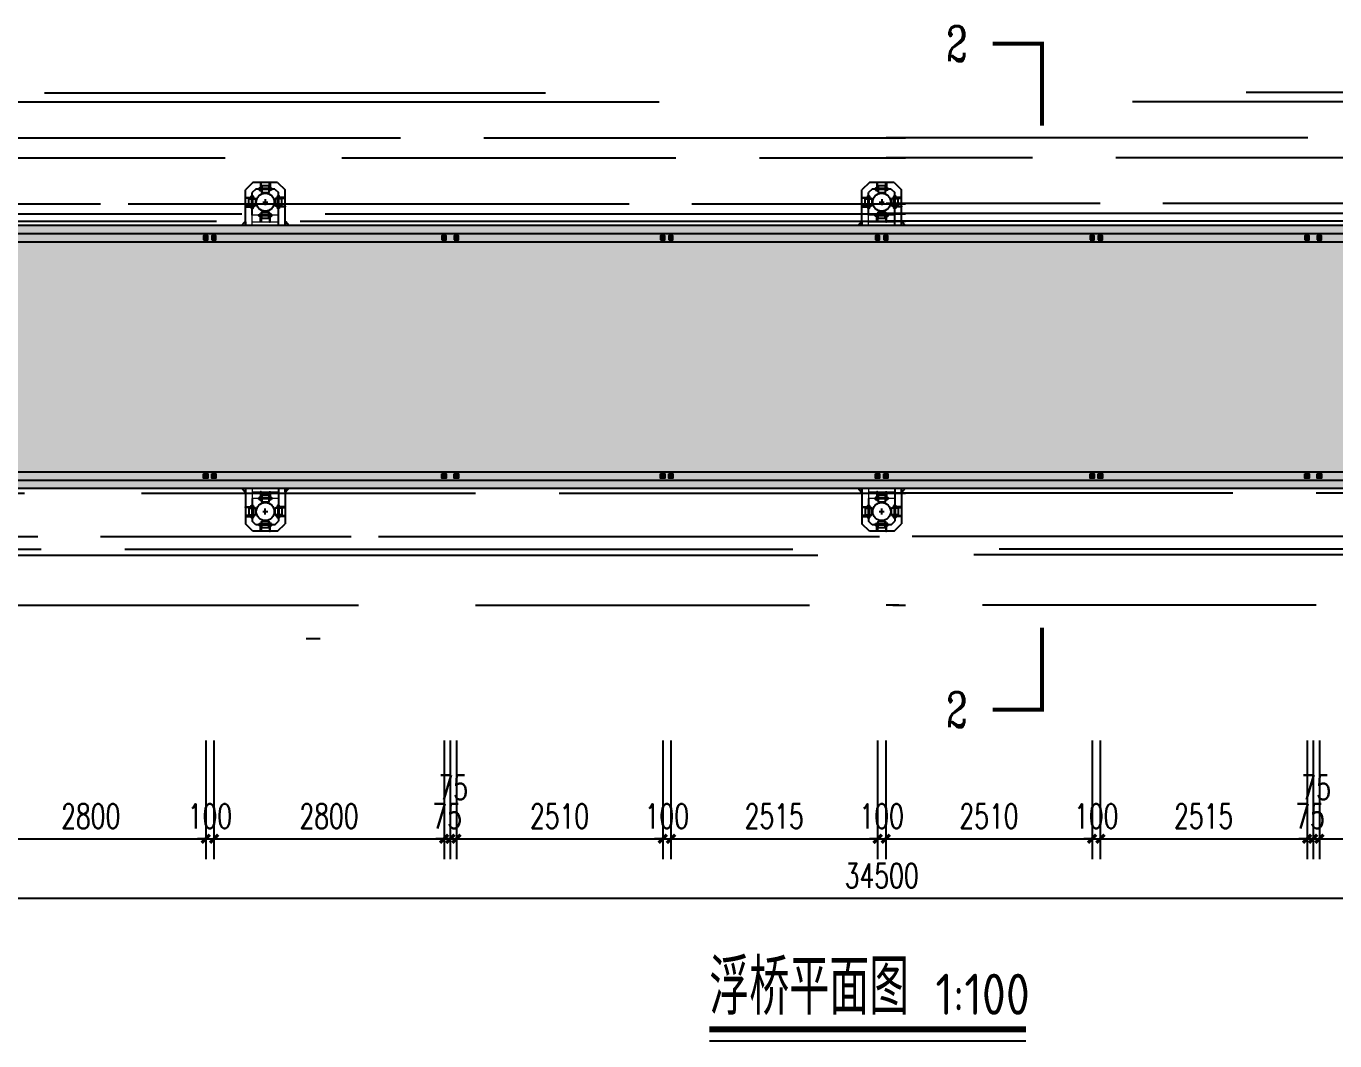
# Model space of a CAD drawing. Extents: x 396092 to 455492, y 17293 to 132793.
# Drawn here: x 412902 to 428825, y 70978 to 83331 of the extents above; entities that cross this region are included whole.
import ezdxf

# ---------------------------------------------------------------- set-up
doc = ezdxf.new("R2010")
doc.units = 0
doc.header["$LTSCALE"] = 1000
doc.header["$MEASUREMENT"] = 0
doc.linetypes.add('ACAD_ISO03W100', pattern=[30, 12, -18])
for name, color, linetype in [('DIM_SYMB', 3, 'Continuous'), ('DL', 8, 'Continuous'), ('P-SHRUB', 62, 'ZIGZAG'), ('PUB_DIM', 3, 'Continuous'), ('PUB_TEXT', 7, 'Continuous'), ('W-MOUNTING固定方式', 5, 'Continuous'), ('构筑', 34, 'Continuous')]:
    doc.layers.add(name, color=color, linetype=linetype)
doc.styles.add('_TCH_DIM_T3', font='SIMPLEX', dxfattribs={"width": 0.705882, "bigfont": 'GBCBIG'})
doc.styles.add('_TCH_LABEL', font='COMPLEX', dxfattribs={"bigfont": 'GBCBIG'})
doc.styles.get("Standard").update_dxf_attribs({"font": 'gbenor.shx', "bigfont": 'gbcbig.shx'})
doc.linetypes.add('ZIGZAG', pattern='A,0.00254,-5.08,[131,ltypeshp.shx,S=5.08,R=0,X=-5.08,Y=0],-10.16,[131,ltypeshp.shx,S=5.08,R=180,X=5.08,Y=0],-5.08', length=20.32254)
doc.dimstyles.new('_TCH_ARCH&&100', dxfattribs={"dimtxt": 297.5, "dimasz": 100, "dimexe": 250, "dimexo": 300, "dimgap": 126.25, "dimtad": 1, "dimdec": 0, "dimzin": 0, "dimdsep": 46, "dimtxsty": '_TCH_DIM_T3', "dimblk": 'ARCHTICK', "dimcen": 0.09, "dimclrt": 7, "dimazin": 2, "dimtfac": 1, "dimtdec": 0, "dimtix": 1, "dimtmove": 2, "dimatfit": 3, "dimfxl": 100, "dimtolj": 1, "dimtzin": 0, "dimarcsym": 0})
pattern_1 = [(0, (180318.4, -36901.4), (2235.2, 1016), [15240, -2032, 5080, -1016]), (0, (181669.7, -36393.4), (-1016, 1351.28), [3048, -335.28, 6096, -762]), (0, (180826.4, -36037.8), (5283.2, 680.72), [8128, -1422.4, 4064, -1016])]
pattern_2 = [(180, (666647.1, -36901.1), (-2235.2, 1016), [15240, -2032, 5080, -1016]), (180, (665295.8, -36393.1), (1016, 1351.28), [3048, -335.28, 6096, -762]), (180, (666139.1, -36037.5), (-5283.2, 680.72), [8128, -1422.4, 4064, -1016])]
pattern_3 = [(45, (8213.483, 1938.003), (-5.61266008, 5.61266008), [])]
pattern_4 = [(45, (8313.483, 1938.003), (-5.61266008, 5.61266008), [])]
pattern_5 = [(45, (11113.483, 1938.003), (-5.61266008, 5.61266008), [])]
pattern_6 = [(45, (11263.48, 1938.003), (-5.61266008, 5.61266008), [])]
pattern_7 = [(45, (13773.48, 1938.003), (-5.61266008, 5.61266008), [])]
pattern_8 = [(45, (13873.48, 1938.003), (-5.61266008, 5.61266008), [])]
pattern_9 = [(45, (16388.48, 1938.003), (-5.61266008, 5.61266008), [])]
pattern_10 = [(45, (16488.48, 1938.003), (-5.61266008, 5.61266008), [])]
pattern_11 = [(45, (18998.48, 1938.003), (-5.61266008, 5.61266008), [])]
pattern_12 = [(45, (19098.48, 1938.003), (-5.61266008, 5.61266008), [])]
pattern_13 = [(45, (21613.48, 1938.003), (-5.61266008, 5.61266008), [])]
pattern_14 = [(45, (21763.483, 1938.003), (-5.61266008, 5.61266008), [])]

# ---------------------------------------------------------------- blocks, each defined once
blk = doc.blocks.new('A$C1EDE4923')
for p, q in [((-232, 80), (-232, 160)), ((-148, 80), (-148, 160)), ((-257, 126), (-264, 126)), ((-264, 115), (-257, 115)), ((-253, 123), (-257, 120)), ((-253, 121), (-257, 118)), ((-128, 123), (-124, 120)), ((-128, 121), (-124, 118)), ((-124, 126), (-117, 126)), ((-117, 115), (-124, 115)), ((-115, 129), (-115, 111))]:
    blk.add_line(p, q)
at = {"color": 4}
for p, q in [((-266, 120), (-270, 120)), ((-269, 126), (-266, 126)), ((-266, 114), (-269, 114))]:
    blk.add_line(p, q, dxfattribs=at)
at = {"color": 1}
for p, q in [((-240, 127), (-250, 127)), ((-250, 113), (-240, 113)), ((-131, 127), (-141, 127)), ((-131, 113), (-141, 113))]:
    blk.add_line(p, q, dxfattribs=at)
at = {"color": 6, "linetype": 'ACAD_ISO03W100'}
for p, q in [((-131, 126), (-250, 126)), ((-131, 114), (-250, 114))]:
    blk.add_line(p, q, dxfattribs=at)
at = {"color": 2}
for p, q in [((-250, 120), (-240, 120)), ((-141, 120), (-131, 120))]:
    blk.add_line(p, q, dxfattribs=at)
for points in [[(-232, 160), (-148, 160), (-145, 157), (-145, 83), (-148, 80), (-232, 80), (-235, 83), (-235, 157)], [(-270, 125), (-268, 127), (-268, 113), (-270, 115)], [(-266, 129), (-266, 126), (-266, 115), (-266, 112)], [(-249, 142), (-240, 142), (-240, 40), (-249, 40)], [(-132, 142), (-141, 142), (-141, 40), (-132, 40)]]:
    blk.add_lwpolyline(points, close=True)
for points in [[(-268, 127), (-266, 127), (-266, 113), (-268, 113)], [(-253, 107), (-253, 135), (-250, 135), (-250, 107), (-253, 107), (-253, 108)], [(-128, 107), (-128, 135), (-131, 135), (-131, 107), (-128, 107), (-128, 108)]]:
    blk.add_lwpolyline(points)
for points in [[(-264, 132), (-257, 132), (-257, 131), (-253, 131), (-253, 110), (-257, 110), (-257, 131), (-257, 109), (-264, 109, -0.666667), (-264, 115, -0.363636), (-264, 126, -0.666667)], [(-117, 132), (-124, 132), (-124, 131), (-128, 131), (-128, 110), (-124, 110), (-124, 131), (-124, 109), (-117, 109, 0.666667), (-117, 115, 0.363636), (-117, 126, 0.666667)]]:
    blk.add_lwpolyline(points, format="xyb", close=True)
blk = doc.blocks.new('_ArchTick')
at = {"color": 0, "linetype": 'ByBlock', "const_width": 0.4}
blk.add_lwpolyline([(-0.5, -0.5), (0.5, 0.5)], dxfattribs=at)
blk = doc.blocks.new('*D158')
at = {"layer": 'Defpoints', "color": 0, "transparency": 16777216}
for p in [(406062, 74212), (440562, 74212), (440562, 72714)]:
    blk.add_point(p, dxfattribs=at)
at = {"layer": 'PUB_DIM', "color": 0, "lineweight": -2, "transparency": 16777216}
for p, q in [((406062, 73912), (406062, 72464)), ((440562, 73912), (440562, 72464)), ((406062, 72714), (440562, 72714))]:
    blk.add_line(p, q, dxfattribs=at)
at = {"layer": 'PUB_DIM', "color": 0, "lineweight": -2, "transparency": 16777216, "xscale": 100, "yscale": 100, "zscale": 100, "rotation": 180}
blk.add_blockref('_ArchTick', (406062, 72714), dxfattribs=at)
at = {"layer": 'PUB_DIM', "color": 0, "lineweight": -2, "transparency": 16777216, "xscale": 100, "yscale": 100, "zscale": 100}
blk.add_blockref('_ArchTick', (440562, 72714), dxfattribs=at)
at = {"layer": 'PUB_DIM', "color": 7, "transparency": 16777216, "insert": (423312, 72989), "char_height": 297.5, "attachment_point": 5, "style": '_TCH_DIM_T3'}
blk.add_mtext('\\A1;34500', dxfattribs=at)
blk = doc.blocks.new('*D167')
at = {"layer": 'Defpoints', "color": 0, "transparency": 16777216}
for p in [(412287, 74936), (415087, 74936), (415087, 73438)]:
    blk.add_point(p, dxfattribs=at)
at = {"layer": 'PUB_DIM', "color": 0, "lineweight": -2, "transparency": 16777216}
for p, q in [((412287, 74636), (412287, 73188)), ((415087, 74636), (415087, 73188)), ((412287, 73438), (415087, 73438))]:
    blk.add_line(p, q, dxfattribs=at)
at = {"layer": 'PUB_DIM', "color": 0, "lineweight": -2, "transparency": 16777216, "xscale": 100, "yscale": 100, "zscale": 100, "rotation": 180}
blk.add_blockref('_ArchTick', (412287, 73438), dxfattribs=at)
at = {"layer": 'PUB_DIM', "color": 0, "lineweight": -2, "transparency": 16777216, "xscale": 100, "yscale": 100, "zscale": 100}
blk.add_blockref('_ArchTick', (415087, 73438), dxfattribs=at)
at = {"layer": 'PUB_DIM', "color": 7, "transparency": 16777216, "insert": (413687, 73713), "char_height": 297.5, "attachment_point": 5, "style": '_TCH_DIM_T3'}
blk.add_mtext('\\A1;2800', dxfattribs=at)
blk = doc.blocks.new('*D168')
at = {"layer": 'Defpoints', "color": 0, "transparency": 16777216}
for p in [(415087, 74936), (415187, 74936), (415187, 73438)]:
    blk.add_point(p, dxfattribs=at)
at = {"layer": 'PUB_DIM', "color": 0, "lineweight": -2, "transparency": 16777216}
for p, q in [((415087, 74636), (415087, 73188)), ((415187, 74636), (415187, 73188)), ((415087, 73438), (414987, 73438)), ((415087, 73438), (415187, 73438)), ((415187, 73438), (415287, 73438))]:
    blk.add_line(p, q, dxfattribs=at)
at = {"layer": 'PUB_DIM', "color": 0, "lineweight": -2, "transparency": 16777216, "xscale": 100, "yscale": 100, "zscale": 100}
blk.add_blockref('_ArchTick', (415087, 73438), dxfattribs=at)
at = {"layer": 'PUB_DIM', "color": 0, "lineweight": -2, "transparency": 16777216, "xscale": 100, "yscale": 100, "zscale": 100, "rotation": 180}
blk.add_blockref('_ArchTick', (415187, 73438), dxfattribs=at)
at = {"layer": 'PUB_DIM', "color": 7, "transparency": 16777216, "insert": (415137, 73713), "char_height": 297.5, "attachment_point": 5, "style": '_TCH_DIM_T3'}
blk.add_mtext('\\A1;100', dxfattribs=at)
blk = doc.blocks.new('*D169')
at = {"layer": 'Defpoints', "color": 0, "transparency": 16777216}
for p in [(415187, 74936), (417987, 74936), (417987, 73438)]:
    blk.add_point(p, dxfattribs=at)
at = {"layer": 'PUB_DIM', "color": 0, "lineweight": -2, "transparency": 16777216}
for p, q in [((415187, 74636), (415187, 73188)), ((417987, 74636), (417987, 73188)), ((415187, 73438), (417987, 73438))]:
    blk.add_line(p, q, dxfattribs=at)
at = {"layer": 'PUB_DIM', "color": 0, "lineweight": -2, "transparency": 16777216, "xscale": 100, "yscale": 100, "zscale": 100, "rotation": 180}
blk.add_blockref('_ArchTick', (415187, 73438), dxfattribs=at)
at = {"layer": 'PUB_DIM', "color": 0, "lineweight": -2, "transparency": 16777216, "xscale": 100, "yscale": 100, "zscale": 100}
blk.add_blockref('_ArchTick', (417987, 73438), dxfattribs=at)
at = {"layer": 'PUB_DIM', "color": 7, "transparency": 16777216, "insert": (416587, 73713), "char_height": 297.5, "attachment_point": 5, "style": '_TCH_DIM_T3'}
blk.add_mtext('\\A1;2800', dxfattribs=at)
blk = doc.blocks.new('*D170')
at = {"layer": 'Defpoints', "color": 0, "transparency": 16777216}
for p in [(417987, 74936), (418062, 74936), (418062, 73438)]:
    blk.add_point(p, dxfattribs=at)
at = {"layer": 'PUB_DIM', "color": 0, "lineweight": -2, "transparency": 16777216}
for p, q in [((417987, 74636), (417987, 73188)), ((418062, 74636), (418062, 73188)), ((417987, 73438), (417887, 73438)), ((417987, 73438), (418062, 73438)), ((418062, 73438), (418162, 73438))]:
    blk.add_line(p, q, dxfattribs=at)
at = {"layer": 'PUB_DIM', "color": 0, "lineweight": -2, "transparency": 16777216, "xscale": 100, "yscale": 100, "zscale": 100}
blk.add_blockref('_ArchTick', (417987, 73438), dxfattribs=at)
at = {"layer": 'PUB_DIM', "color": 0, "lineweight": -2, "transparency": 16777216, "xscale": 100, "yscale": 100, "zscale": 100, "rotation": 180}
blk.add_blockref('_ArchTick', (418062, 73438), dxfattribs=at)
at = {"layer": 'PUB_DIM', "color": 7, "transparency": 16777216, "insert": (418024, 73713), "char_height": 297.5, "attachment_point": 5, "style": '_TCH_DIM_T3'}
blk.add_mtext('\\A1;75', dxfattribs=at)
blk = doc.blocks.new('*D171')
at = {"layer": 'Defpoints', "color": 0, "transparency": 16777216}
for p in [(418062, 74936), (418137, 74936), (418137, 73438)]:
    blk.add_point(p, dxfattribs=at)
at = {"layer": 'PUB_DIM', "color": 0, "lineweight": -2, "transparency": 16777216}
for p, q in [((418062, 74636), (418062, 73188)), ((418137, 74636), (418137, 73188)), ((418062, 73438), (417962, 73438)), ((418062, 73438), (418137, 73438)), ((418137, 73438), (418237, 73438))]:
    blk.add_line(p, q, dxfattribs=at)
at = {"layer": 'PUB_DIM', "color": 0, "lineweight": -2, "transparency": 16777216, "xscale": 100, "yscale": 100, "zscale": 100}
blk.add_blockref('_ArchTick', (418062, 73438), dxfattribs=at)
at = {"layer": 'PUB_DIM', "color": 0, "lineweight": -2, "transparency": 16777216, "xscale": 100, "yscale": 100, "zscale": 100, "rotation": 180}
blk.add_blockref('_ArchTick', (418137, 73438), dxfattribs=at)
at = {"layer": 'PUB_DIM', "color": 7, "transparency": 16777216, "insert": (418099, 74063), "char_height": 297.5, "attachment_point": 5, "style": '_TCH_DIM_T3'}
blk.add_mtext('\\A1;75', dxfattribs=at)
blk = doc.blocks.new('*D172')
at = {"layer": 'Defpoints', "color": 0, "transparency": 16777216}
for p in [(418137, 74936), (420647, 74936), (420647, 73438)]:
    blk.add_point(p, dxfattribs=at)
at = {"layer": 'PUB_DIM', "color": 0, "lineweight": -2, "transparency": 16777216}
for p, q in [((418137, 74636), (418137, 73188)), ((420647, 74636), (420647, 73188)), ((418137, 73438), (420647, 73438))]:
    blk.add_line(p, q, dxfattribs=at)
at = {"layer": 'PUB_DIM', "color": 0, "lineweight": -2, "transparency": 16777216, "xscale": 100, "yscale": 100, "zscale": 100, "rotation": 180}
blk.add_blockref('_ArchTick', (418137, 73438), dxfattribs=at)
at = {"layer": 'PUB_DIM', "color": 0, "lineweight": -2, "transparency": 16777216, "xscale": 100, "yscale": 100, "zscale": 100}
blk.add_blockref('_ArchTick', (420647, 73438), dxfattribs=at)
at = {"layer": 'PUB_DIM', "color": 7, "transparency": 16777216, "insert": (419392, 73713), "char_height": 297.5, "attachment_point": 5, "style": '_TCH_DIM_T3'}
blk.add_mtext('\\A1;2510', dxfattribs=at)
blk = doc.blocks.new('*D173')
at = {"layer": 'Defpoints', "color": 0, "transparency": 16777216}
for p in [(420647, 74936), (420747, 74936), (420747, 73438)]:
    blk.add_point(p, dxfattribs=at)
at = {"layer": 'PUB_DIM', "color": 0, "lineweight": -2, "transparency": 16777216}
for p, q in [((420647, 74636), (420647, 73188)), ((420747, 74636), (420747, 73188)), ((420647, 73438), (420547, 73438)), ((420647, 73438), (420747, 73438)), ((420747, 73438), (420847, 73438))]:
    blk.add_line(p, q, dxfattribs=at)
at = {"layer": 'PUB_DIM', "color": 0, "lineweight": -2, "transparency": 16777216, "xscale": 100, "yscale": 100, "zscale": 100}
blk.add_blockref('_ArchTick', (420647, 73438), dxfattribs=at)
at = {"layer": 'PUB_DIM', "color": 0, "lineweight": -2, "transparency": 16777216, "xscale": 100, "yscale": 100, "zscale": 100, "rotation": 180}
blk.add_blockref('_ArchTick', (420747, 73438), dxfattribs=at)
at = {"layer": 'PUB_DIM', "color": 7, "transparency": 16777216, "insert": (420697, 73713), "char_height": 297.5, "attachment_point": 5, "style": '_TCH_DIM_T3'}
blk.add_mtext('\\A1;100', dxfattribs=at)
blk = doc.blocks.new('*D174')
at = {"layer": 'Defpoints', "color": 0, "transparency": 16777216}
for p in [(420747, 74936), (423262, 74936), (423262, 73438)]:
    blk.add_point(p, dxfattribs=at)
at = {"layer": 'PUB_DIM', "color": 0, "lineweight": -2, "transparency": 16777216}
for p, q in [((420747, 74636), (420747, 73188)), ((423262, 74636), (423262, 73188)), ((420747, 73438), (423262, 73438))]:
    blk.add_line(p, q, dxfattribs=at)
at = {"layer": 'PUB_DIM', "color": 0, "lineweight": -2, "transparency": 16777216, "xscale": 100, "yscale": 100, "zscale": 100, "rotation": 180}
blk.add_blockref('_ArchTick', (420747, 73438), dxfattribs=at)
at = {"layer": 'PUB_DIM', "color": 0, "lineweight": -2, "transparency": 16777216, "xscale": 100, "yscale": 100, "zscale": 100}
blk.add_blockref('_ArchTick', (423262, 73438), dxfattribs=at)
at = {"layer": 'PUB_DIM', "color": 7, "transparency": 16777216, "insert": (422004, 73713), "char_height": 297.5, "attachment_point": 5, "style": '_TCH_DIM_T3'}
blk.add_mtext('\\A1;2515', dxfattribs=at)
blk = doc.blocks.new('*D175')
at = {"layer": 'Defpoints', "color": 0, "transparency": 16777216}
for p in [(423262, 74936), (423362, 74936), (423362, 73438)]:
    blk.add_point(p, dxfattribs=at)
at = {"layer": 'PUB_DIM', "color": 0, "lineweight": -2, "transparency": 16777216}
for p, q in [((423262, 74636), (423262, 73188)), ((423362, 74636), (423362, 73188)), ((423262, 73438), (423162, 73438)), ((423262, 73438), (423362, 73438)), ((423362, 73438), (423462, 73438))]:
    blk.add_line(p, q, dxfattribs=at)
at = {"layer": 'PUB_DIM', "color": 0, "lineweight": -2, "transparency": 16777216, "xscale": 100, "yscale": 100, "zscale": 100}
blk.add_blockref('_ArchTick', (423262, 73438), dxfattribs=at)
at = {"layer": 'PUB_DIM', "color": 0, "lineweight": -2, "transparency": 16777216, "xscale": 100, "yscale": 100, "zscale": 100, "rotation": 180}
blk.add_blockref('_ArchTick', (423362, 73438), dxfattribs=at)
at = {"layer": 'PUB_DIM', "color": 7, "transparency": 16777216, "insert": (423312, 73713), "char_height": 297.5, "attachment_point": 5, "style": '_TCH_DIM_T3'}
blk.add_mtext('\\A1;100', dxfattribs=at)
blk = doc.blocks.new('*D176')
at = {"layer": 'Defpoints', "color": 0, "transparency": 16777216}
for p in [(423362, 74936), (425872, 74936), (425872, 73438)]:
    blk.add_point(p, dxfattribs=at)
at = {"layer": 'PUB_DIM', "color": 0, "lineweight": -2, "transparency": 16777216}
for p, q in [((423362, 74636), (423362, 73188)), ((425872, 74636), (425872, 73188)), ((423362, 73438), (425872, 73438))]:
    blk.add_line(p, q, dxfattribs=at)
at = {"layer": 'PUB_DIM', "color": 0, "lineweight": -2, "transparency": 16777216, "xscale": 100, "yscale": 100, "zscale": 100, "rotation": 180}
blk.add_blockref('_ArchTick', (423362, 73438), dxfattribs=at)
at = {"layer": 'PUB_DIM', "color": 0, "lineweight": -2, "transparency": 16777216, "xscale": 100, "yscale": 100, "zscale": 100}
blk.add_blockref('_ArchTick', (425872, 73438), dxfattribs=at)
at = {"layer": 'PUB_DIM', "color": 7, "transparency": 16777216, "insert": (424617, 73713), "char_height": 297.5, "attachment_point": 5, "style": '_TCH_DIM_T3'}
blk.add_mtext('\\A1;2510', dxfattribs=at)
blk = doc.blocks.new('*D177')
at = {"layer": 'Defpoints', "color": 0, "transparency": 16777216}
for p in [(425872, 74936), (425972, 74936), (425972, 73438)]:
    blk.add_point(p, dxfattribs=at)
at = {"layer": 'PUB_DIM', "color": 0, "lineweight": -2, "transparency": 16777216}
for p, q in [((425872, 74636), (425872, 73188)), ((425972, 74636), (425972, 73188)), ((425872, 73438), (425772, 73438)), ((425872, 73438), (425972, 73438)), ((425972, 73438), (426072, 73438))]:
    blk.add_line(p, q, dxfattribs=at)
at = {"layer": 'PUB_DIM', "color": 0, "lineweight": -2, "transparency": 16777216, "xscale": 100, "yscale": 100, "zscale": 100}
blk.add_blockref('_ArchTick', (425872, 73438), dxfattribs=at)
at = {"layer": 'PUB_DIM', "color": 0, "lineweight": -2, "transparency": 16777216, "xscale": 100, "yscale": 100, "zscale": 100, "rotation": 180}
blk.add_blockref('_ArchTick', (425972, 73438), dxfattribs=at)
at = {"layer": 'PUB_DIM', "color": 7, "transparency": 16777216, "insert": (425922, 73713), "char_height": 297.5, "attachment_point": 5, "style": '_TCH_DIM_T3'}
blk.add_mtext('\\A1;100', dxfattribs=at)
blk = doc.blocks.new('*D178')
at = {"layer": 'Defpoints', "color": 0, "transparency": 16777216}
for p in [(425972, 74936), (428487, 74936), (428487, 73438)]:
    blk.add_point(p, dxfattribs=at)
at = {"layer": 'PUB_DIM', "color": 0, "lineweight": -2, "transparency": 16777216}
for p, q in [((425972, 74636), (425972, 73188)), ((428487, 74636), (428487, 73188)), ((425972, 73438), (428487, 73438))]:
    blk.add_line(p, q, dxfattribs=at)
at = {"layer": 'PUB_DIM', "color": 0, "lineweight": -2, "transparency": 16777216, "xscale": 100, "yscale": 100, "zscale": 100, "rotation": 180}
blk.add_blockref('_ArchTick', (425972, 73438), dxfattribs=at)
at = {"layer": 'PUB_DIM', "color": 0, "lineweight": -2, "transparency": 16777216, "xscale": 100, "yscale": 100, "zscale": 100}
blk.add_blockref('_ArchTick', (428487, 73438), dxfattribs=at)
at = {"layer": 'PUB_DIM', "color": 7, "transparency": 16777216, "insert": (427229, 73713), "char_height": 297.5, "attachment_point": 5, "style": '_TCH_DIM_T3'}
blk.add_mtext('\\A1;2515', dxfattribs=at)
blk = doc.blocks.new('*D179')
at = {"layer": 'Defpoints', "color": 0, "transparency": 16777216}
for p in [(428487, 74936), (428562, 74936), (428562, 73438)]:
    blk.add_point(p, dxfattribs=at)
at = {"layer": 'PUB_DIM', "color": 0, "lineweight": -2, "transparency": 16777216}
for p, q in [((428487, 74636), (428487, 73188)), ((428562, 74636), (428562, 73188)), ((428487, 73438), (428387, 73438)), ((428487, 73438), (428562, 73438)), ((428562, 73438), (428662, 73438))]:
    blk.add_line(p, q, dxfattribs=at)
at = {"layer": 'PUB_DIM', "color": 0, "lineweight": -2, "transparency": 16777216, "xscale": 100, "yscale": 100, "zscale": 100}
blk.add_blockref('_ArchTick', (428487, 73438), dxfattribs=at)
at = {"layer": 'PUB_DIM', "color": 0, "lineweight": -2, "transparency": 16777216, "xscale": 100, "yscale": 100, "zscale": 100, "rotation": 180}
blk.add_blockref('_ArchTick', (428562, 73438), dxfattribs=at)
at = {"layer": 'PUB_DIM', "color": 7, "transparency": 16777216, "insert": (428524, 73713), "char_height": 297.5, "attachment_point": 5, "style": '_TCH_DIM_T3'}
blk.add_mtext('\\A1;75', dxfattribs=at)
blk = doc.blocks.new('*D180')
at = {"layer": 'Defpoints', "color": 0, "transparency": 16777216}
for p in [(428562, 74936), (428637, 74936), (428637, 73438)]:
    blk.add_point(p, dxfattribs=at)
at = {"layer": 'PUB_DIM', "color": 0, "lineweight": -2, "transparency": 16777216}
for p, q in [((428562, 74636), (428562, 73188)), ((428637, 74636), (428637, 73188)), ((428562, 73438), (428462, 73438)), ((428562, 73438), (428637, 73438)), ((428637, 73438), (428737, 73438))]:
    blk.add_line(p, q, dxfattribs=at)
at = {"layer": 'PUB_DIM', "color": 0, "lineweight": -2, "transparency": 16777216, "xscale": 100, "yscale": 100, "zscale": 100}
blk.add_blockref('_ArchTick', (428562, 73438), dxfattribs=at)
at = {"layer": 'PUB_DIM', "color": 0, "lineweight": -2, "transparency": 16777216, "xscale": 100, "yscale": 100, "zscale": 100, "rotation": 180}
blk.add_blockref('_ArchTick', (428637, 73438), dxfattribs=at)
at = {"layer": 'PUB_DIM', "color": 7, "transparency": 16777216, "insert": (428599, 74063), "char_height": 297.5, "attachment_point": 5, "style": '_TCH_DIM_T3'}
blk.add_mtext('\\A1;75', dxfattribs=at)
blk = doc.blocks.new('*D181')
at = {"layer": 'Defpoints', "color": 0, "transparency": 16777216}
for p in [(428637, 74936), (431437, 74936), (431437, 73438)]:
    blk.add_point(p, dxfattribs=at)
at = {"layer": 'PUB_DIM', "color": 0, "lineweight": -2, "transparency": 16777216}
for p, q in [((428637, 74636), (428637, 73188)), ((431437, 74636), (431437, 73188)), ((428637, 73438), (431437, 73438))]:
    blk.add_line(p, q, dxfattribs=at)
at = {"layer": 'PUB_DIM', "color": 0, "lineweight": -2, "transparency": 16777216, "xscale": 100, "yscale": 100, "zscale": 100, "rotation": 180}
blk.add_blockref('_ArchTick', (428637, 73438), dxfattribs=at)
at = {"layer": 'PUB_DIM', "color": 0, "lineweight": -2, "transparency": 16777216, "xscale": 100, "yscale": 100, "zscale": 100}
blk.add_blockref('_ArchTick', (431437, 73438), dxfattribs=at)
at = {"layer": 'PUB_DIM', "color": 7, "transparency": 16777216, "insert": (430037, 73713), "char_height": 297.5, "attachment_point": 5, "style": '_TCH_DIM_T3'}
blk.add_mtext('\\A1;2800', dxfattribs=at)

msp = doc.modelspace()

# ---------------------------------------------------------------- hatches: boundary and pattern name
at = {"layer": 'DL'}
h = msp.add_hatch(dxfattribs=at)
h.set_pattern_fill('AR-RROOF', color=5, scale=800, style=0)
h.set_pattern_definition(pattern_1)
h.paths.add_polyline_path([(423599.8, 80904.9), (423599.8, 82330.7), (421507.9, 82393.1), (416450.1, 82735.2), (408578.2, 82621.2), (406349.8, 82502.4), (406349.8, 80904.9), (406749.8, 80904.9)])
h.paths.add_polyline_path([(406349.8, 82502.4), (405726.1, 82469.2), (403844.8, 82281.1), (404349.8, 80904.9), (404349.8, 80207.1), (404507.4, 80207.1), (406249.8, 80207.1), (406249.8, 80904.9), (406349.8, 80904.9)])
h = msp.add_hatch(dxfattribs=at)
h.set_pattern_fill('AR-RROOF', color=5, scale=800, style=0)
h.set_pattern_definition(pattern_2)
h.paths.add_polyline_path([(423365.7, 80905.2), (423365.7, 82331), (425457.6, 82393.4), (430515.4, 82735.5), (438387.3, 82621.4), (440615.7, 82502.6), (440615.7, 80905.2), (440215.7, 80905.2)])
h.paths.add_polyline_path([(440615.7, 82502.6), (441239.4, 82469.4), (443120.7, 82281.4), (442615.7, 80905.2), (442615.7, 80207.3), (442458.2, 80207.3), (440715.7, 80207.3), (440715.7, 80905.2), (440615.7, 80905.2)])
h = msp.add_hatch(dxfattribs=at)
h.set_pattern_fill('AR-RROOF', color=5, scale=800, style=0)
h.set_pattern_definition(pattern_1)
h.paths.add_polyline_path([(423599.8, 77704.9), (423599.8, 76279.1), (421507.9, 76216.7), (416450.1, 75874.6), (408578.2, 75988.6), (406349.8, 76107.4), (406349.8, 77704.9), (406749.8, 77704.9)])
h.paths.add_polyline_path([(406349.8, 76107.4), (405726.1, 76140.7), (403844.8, 76328.7), (404349.8, 77704.9), (404349.8, 78402.8), (404507.4, 78402.8), (406249.8, 78402.8), (406249.8, 77704.9), (406349.8, 77704.9)])
h = msp.add_hatch(dxfattribs=at)
h.set_pattern_fill('AR-RROOF', color=5, scale=800, style=0)
h.set_pattern_definition(pattern_2)
h.paths.add_polyline_path([(423365.7, 77704.7), (423365.7, 76278.9), (425457.6, 76216.5), (430515.4, 75874.4), (438387.3, 75988.4), (440615.7, 76107.2), (440615.7, 77704.7), (440215.7, 77704.7)])
h.paths.add_polyline_path([(440615.7, 76107.2), (441239.4, 76140.4), (443120.7, 76328.5), (442615.7, 77704.7), (442615.7, 78402.5), (442458.2, 78402.5), (440715.7, 78402.5), (440715.7, 77704.7), (440615.7, 77704.7)])
at = {"layer": 'P-SHRUB', "linetype": 'ByBlock'}
h = msp.add_hatch(dxfattribs=at)
h.set_pattern_fill('ANSI31', color=37, scale=5)
h.set_pattern_definition(pattern_3)
h.paths.add_polyline_path([(415111.5, 80729.9), (415111.5, 80779.9), (415061.5, 80779.9), (415061.5, 80729.9)])
h = msp.add_hatch(dxfattribs=at)
h.set_pattern_fill('ANSI31', color=37, scale=5)
h.set_pattern_definition(pattern_4)
h.paths.add_polyline_path([(415211.5, 80729.9), (415211.5, 80779.9), (415161.5, 80779.9), (415161.5, 80729.9)])
h = msp.add_hatch(dxfattribs=at)
h.set_pattern_fill('ANSI31', color=37, scale=5)
h.set_pattern_definition(pattern_5)
h.paths.add_polyline_path([(418011.5, 80729.9), (418011.5, 80779.9), (417961.5, 80779.9), (417961.5, 80729.9)])
h = msp.add_hatch(dxfattribs=at)
h.set_pattern_fill('ANSI31', color=37, scale=5)
h.set_pattern_definition(pattern_6)
h.paths.add_polyline_path([(418161.5, 80729.9), (418161.5, 80779.9), (418111.5, 80779.9), (418111.5, 80729.9)])
h = msp.add_hatch(dxfattribs=at)
h.set_pattern_fill('ANSI31', color=37, scale=5)
h.set_pattern_definition(pattern_7)
h.paths.add_polyline_path([(420671.5, 80729.9), (420671.5, 80779.9), (420621.5, 80779.9), (420621.5, 80729.9)])
h = msp.add_hatch(dxfattribs=at)
h.set_pattern_fill('ANSI31', color=37, scale=5)
h.set_pattern_definition(pattern_8)
h.paths.add_polyline_path([(420771.5, 80729.9), (420771.5, 80779.9), (420721.5, 80779.9), (420721.5, 80729.9)])
h = msp.add_hatch(dxfattribs=at)
h.set_pattern_fill('ANSI31', color=37, scale=5)
h.set_pattern_definition(pattern_9)
h.paths.add_polyline_path([(423286.5, 80729.9), (423286.5, 80779.9), (423236.5, 80779.9), (423236.5, 80729.9)])
h = msp.add_hatch(dxfattribs=at)
h.set_pattern_fill('ANSI31', color=37, scale=5)
h.set_pattern_definition(pattern_10)
h.paths.add_polyline_path([(423386.5, 80729.9), (423386.5, 80779.9), (423336.5, 80779.9), (423336.5, 80729.9)])
h = msp.add_hatch(dxfattribs=at)
h.set_pattern_fill('ANSI31', color=37, scale=5)
h.set_pattern_definition(pattern_11)
h.paths.add_polyline_path([(425896.5, 80729.9), (425896.5, 80779.9), (425846.5, 80779.9), (425846.5, 80729.9)])
h = msp.add_hatch(dxfattribs=at)
h.set_pattern_fill('ANSI31', color=37, scale=5)
h.set_pattern_definition(pattern_12)
h.paths.add_polyline_path([(425996.5, 80729.9), (425996.5, 80779.9), (425946.5, 80779.9), (425946.5, 80729.9)])
h = msp.add_hatch(dxfattribs=at)
h.set_pattern_fill('ANSI31', color=37, scale=5)
h.set_pattern_definition(pattern_13)
h.paths.add_polyline_path([(428511.5, 80729.9), (428511.5, 80779.9), (428461.5, 80779.9), (428461.5, 80729.9)])
h = msp.add_hatch(dxfattribs=at)
h.set_pattern_fill('ANSI31', color=37, scale=5)
h.set_pattern_definition(pattern_14)
h.paths.add_polyline_path([(428661.5, 80729.9), (428661.5, 80779.9), (428611.5, 80779.9), (428611.5, 80729.9)])
h = msp.add_hatch(dxfattribs=at)
h.set_pattern_fill('ANSI31', color=37, scale=5)
h.set_pattern_definition(pattern_3)
h.paths.add_polyline_path([(415061.5, 77879.9), (415061.5, 77829.9), (415111.5, 77829.9), (415111.5, 77879.9)])
h = msp.add_hatch(dxfattribs=at)
h.set_pattern_fill('ANSI31', color=37, scale=5)
h.set_pattern_definition(pattern_4)
h.paths.add_polyline_path([(415161.5, 77879.9), (415161.5, 77829.9), (415211.5, 77829.9), (415211.5, 77879.9)])
h = msp.add_hatch(dxfattribs=at)
h.set_pattern_fill('ANSI31', color=37, scale=5)
h.set_pattern_definition(pattern_5)
h.paths.add_polyline_path([(417961.5, 77879.9), (417961.5, 77829.9), (418011.5, 77829.9), (418011.5, 77879.9)])
h = msp.add_hatch(dxfattribs=at)
h.set_pattern_fill('ANSI31', color=37, scale=5)
h.set_pattern_definition(pattern_6)
h.paths.add_polyline_path([(418111.5, 77879.9), (418111.5, 77829.9), (418161.5, 77829.9), (418161.5, 77879.9)])
h = msp.add_hatch(dxfattribs=at)
h.set_pattern_fill('ANSI31', color=37, scale=5)
h.set_pattern_definition(pattern_7)
h.paths.add_polyline_path([(420621.5, 77879.9), (420621.5, 77829.9), (420671.5, 77829.9), (420671.5, 77879.9)])
h = msp.add_hatch(dxfattribs=at)
h.set_pattern_fill('ANSI31', color=37, scale=5)
h.set_pattern_definition(pattern_8)
h.paths.add_polyline_path([(420721.5, 77879.9), (420721.5, 77829.9), (420771.5, 77829.9), (420771.5, 77879.9)])
h = msp.add_hatch(dxfattribs=at)
h.set_pattern_fill('ANSI31', color=37, scale=5)
h.set_pattern_definition(pattern_9)
h.paths.add_polyline_path([(423236.5, 77879.9), (423236.5, 77829.9), (423286.5, 77829.9), (423286.5, 77879.9)])
h = msp.add_hatch(dxfattribs=at)
h.set_pattern_fill('ANSI31', color=37, scale=5)
h.set_pattern_definition(pattern_10)
h.paths.add_polyline_path([(423336.5, 77879.9), (423336.5, 77829.9), (423386.5, 77829.9), (423386.5, 77879.9)])
h = msp.add_hatch(dxfattribs=at)
h.set_pattern_fill('ANSI31', color=37, scale=5)
h.set_pattern_definition(pattern_11)
h.paths.add_polyline_path([(425846.5, 77879.9), (425846.5, 77829.9), (425896.5, 77829.9), (425896.5, 77879.9)])
h = msp.add_hatch(dxfattribs=at)
h.set_pattern_fill('ANSI31', color=37, scale=5)
h.set_pattern_definition(pattern_12)
h.paths.add_polyline_path([(425946.5, 77879.9), (425946.5, 77829.9), (425996.5, 77829.9), (425996.5, 77879.9)])
h = msp.add_hatch(dxfattribs=at)
h.set_pattern_fill('ANSI31', color=37, scale=5)
h.set_pattern_definition(pattern_13)
h.paths.add_polyline_path([(428461.5, 77879.9), (428461.5, 77829.9), (428511.5, 77829.9), (428511.5, 77879.9)])
h = msp.add_hatch(dxfattribs=at)
h.set_pattern_fill('ANSI31', color=37, scale=5)
h.set_pattern_definition(pattern_14)
h.paths.add_polyline_path([(428611.5, 77879.9), (428611.5, 77829.9), (428661.5, 77829.9), (428661.5, 77879.9)])
at = {"layer": '构筑'}
h = msp.add_hatch(dxfattribs=at)
h.set_pattern_fill('AR-RROOF', color=256, scale=100, angle=90, style=0)
h.set_pattern_definition([(90, (-66717.86, 0), (-127, 279.4), [1905, -254, 635, -127]), (90, (-66781.36, 168.91), (-168.91, -127), [381, -41.91, 762, -95.25]), (90, (-66825.81, 63.5), (-85.09, 660.4), [1016, -177.8, 508, -127])])
h.paths.add_polyline_path([(438733.6, 80304.9), (440561.5, 80304.9), (440561.5, 80904.9), (406061.5, 80904.9), (406061.5, 80304.9), (407889.5, 80304.9), (407889.5, 78304.9), (406061.5, 78304.9), (406061.5, 77704.9), (440561.5, 77704.9), (440561.5, 78304.9), (438733.6, 78304.9)])

# ---------------------------------------------------------------- linework, layer by layer
at = {"elevation": 1000}
for points in [[(406461.5, 80804.9), (440161.5, 80804.9)], [(406461.5, 80704.9), (440161.5, 80704.9)], [(406461.5, 77904.9), (440161.5, 77904.9)], [(406461.5, 77804.9), (440161.5, 77804.9)]]:
    msp.add_lwpolyline(points, dxfattribs=at)
at = {"layer": 'DIM_SYMB'}
for points, const_width in [([(424661.5, 83118.6), (425261.5, 83118.6), (425261.5, 82118.6)], 50), ([(425261.5, 76009.2), (425261.5, 75009.2), (424661.5, 75009.2)], 50), ([(421214.8, 71117.8), (425066, 71117.8)], 70)]:
    msp.add_lwpolyline(points, dxfattribs=dict(at, const_width=const_width))
msp.add_lwpolyline([(421214.8, 70977.8), (425066, 70977.8)], dxfattribs=at)
at = {"layer": 'P-SHRUB', "color": 39, "linetype": 'ByBlock', "elevation": 1000}
for points in [[(415061.5, 80729.9), (415111.5, 80729.9), (415111.5, 80779.9), (415061.5, 80779.9)], [(415161.5, 80729.9), (415211.5, 80729.9), (415211.5, 80779.9), (415161.5, 80779.9)], [(417961.5, 80729.9), (418011.5, 80729.9), (418011.5, 80779.9), (417961.5, 80779.9)], [(418111.5, 80729.9), (418161.5, 80729.9), (418161.5, 80779.9), (418111.5, 80779.9)], [(420621.5, 80729.9), (420671.5, 80729.9), (420671.5, 80779.9), (420621.5, 80779.9)], [(420721.5, 80729.9), (420771.5, 80729.9), (420771.5, 80779.9), (420721.5, 80779.9)], [(423236.5, 80729.9), (423286.5, 80729.9), (423286.5, 80779.9), (423236.5, 80779.9)], [(423336.5, 80729.9), (423386.5, 80729.9), (423386.5, 80779.9), (423336.5, 80779.9)], [(425846.5, 80729.9), (425896.5, 80729.9), (425896.5, 80779.9), (425846.5, 80779.9)], [(425946.5, 80729.9), (425996.5, 80729.9), (425996.5, 80779.9), (425946.5, 80779.9)], [(428461.5, 80729.9), (428511.5, 80729.9), (428511.5, 80779.9), (428461.5, 80779.9)], [(428611.5, 80729.9), (428661.5, 80729.9), (428661.5, 80779.9), (428611.5, 80779.9)], [(415061.5, 77879.9), (415111.5, 77879.9), (415111.5, 77829.9), (415061.5, 77829.9)], [(415161.5, 77879.9), (415211.5, 77879.9), (415211.5, 77829.9), (415161.5, 77829.9)], [(417961.5, 77879.9), (418011.5, 77879.9), (418011.5, 77829.9), (417961.5, 77829.9)], [(418111.5, 77879.9), (418161.5, 77879.9), (418161.5, 77829.9), (418111.5, 77829.9)], [(420621.5, 77879.9), (420671.5, 77879.9), (420671.5, 77829.9), (420621.5, 77829.9)], [(420721.5, 77879.9), (420771.5, 77879.9), (420771.5, 77829.9), (420721.5, 77829.9)], [(423236.5, 77879.9), (423286.5, 77879.9), (423286.5, 77829.9), (423236.5, 77829.9)], [(423336.5, 77879.9), (423386.5, 77879.9), (423386.5, 77829.9), (423336.5, 77829.9)], [(425846.5, 77879.9), (425896.5, 77879.9), (425896.5, 77829.9), (425846.5, 77829.9)], [(425946.5, 77879.9), (425996.5, 77879.9), (425996.5, 77829.9), (425946.5, 77829.9)], [(428461.5, 77879.9), (428511.5, 77879.9), (428511.5, 77829.9), (428461.5, 77829.9)], [(428611.5, 77879.9), (428661.5, 77879.9), (428661.5, 77829.9), (428611.5, 77829.9)]]:
    msp.add_lwpolyline(points, close=True, dxfattribs=at)
at = {"layer": 'W-MOUNTING固定方式'}
for p, q in [((415661.7, 81428.1, 2500), (415571.7, 81338.1, 2500)), ((415961.6, 81428.1, 2500), (415661.7, 81428.1, 2500)), ((415961.6, 81428.1, 2500), (416051.6, 81338.1, 2500)), ((423161.7, 81428.1, 1500), (423071.7, 81338.1, 1500)), ((423461.6, 81428.1, 1500), (423161.7, 81428.1, 1500)), ((423461.6, 81428.1, 1500), (423551.6, 81338.1, 1500)), ((415571.7, 80904.9, 2500), (415571.7, 81338.1, 2500)), ((415694.9, 81348.1, 2500), (415651.7, 81304.9, 2500)), ((415651.7, 81028.1, 2500), (415651.7, 81304.9, 2500)), ((415928.5, 81348.1, 2500), (415694.9, 81348.1, 2500)), ((415928.5, 81348.1, 2500), (415971.6, 81304.9, 2500)), ((415971.6, 80904.9, 2500), (415971.6, 81304.9, 2500)), ((416051.6, 80904.9, 2500), (416051.6, 81338.1, 2500)), ((423071.7, 80904.9, 1500), (423071.7, 81338.1, 1500)), ((423194.9, 81348.1, 1500), (423151.7, 81304.9, 1500)), ((423151.7, 81028.1, 1500), (423151.7, 81304.9, 1500)), ((423428.5, 81348.1, 1500), (423194.9, 81348.1, 1500)), ((423428.5, 81348.1, 1500), (423471.6, 81304.9, 1500)), ((423471.6, 80904.9, 1500), (423471.6, 81304.9, 1500)), ((423551.6, 80904.9, 1500), (423551.6, 81338.1, 1500)), ((415571.7, 77704.9, 2500), (415571.7, 77271.8, 2500)), ((415651.7, 77581.8, 2500), (415651.7, 77304.9, 2500)), ((415971.6, 77704.9, 2500), (415971.6, 77304.9, 2500)), ((416051.6, 77704.9, 2500), (416051.6, 77271.8, 2500)), ((423071.7, 77704.9, 1500), (423071.7, 77271.8, 1500)), ((423151.7, 77581.8, 1500), (423151.7, 77304.9, 1500)), ((423471.6, 77704.9, 1500), (423471.6, 77304.9, 1500)), ((423551.6, 77704.9, 1500), (423551.6, 77271.8, 1500)), ((415661.7, 77181.8, 2500), (415571.7, 77271.8, 2500)), ((415694.9, 77261.8, 2500), (415651.7, 77304.9, 2500)), ((415928.5, 77261.8, 2500), (415694.9, 77261.8, 2500)), ((415928.5, 77261.8, 2500), (415971.6, 77304.9, 2500)), ((415961.6, 77181.8, 2500), (416051.6, 77271.8, 2500)), ((423161.7, 77181.8, 1500), (423071.7, 77271.8, 1500)), ((423194.9, 77261.8, 1500), (423151.7, 77304.9, 1500)), ((423428.5, 77261.8, 1500), (423194.9, 77261.8, 1500)), ((423428.5, 77261.8, 1500), (423471.6, 77304.9, 1500)), ((423461.6, 77181.8, 1500), (423551.6, 77271.8, 1500)), ((415961.6, 77181.8, 2500), (415661.7, 77181.8, 2500)), ((423461.6, 77181.8, 1500), (423161.7, 77181.8, 1500))]:
    msp.add_line(p, q, dxfattribs=at)
at = {"layer": 'W-MOUNTING固定方式', "color": 1}
for p, q in [((415781.7, 81188.4, 2500), (415841.7, 81188.4, 2500)), ((423281.7, 81188.4, 1500), (423341.7, 81188.4, 1500)), ((415781.7, 77421.4, 2500), (415841.7, 77421.4, 2500)), ((423281.7, 77421.4, 1500), (423341.7, 77421.4, 1500))]:
    msp.add_line(p, q, dxfattribs=at)
at = {"layer": 'W-MOUNTING固定方式', "color": 0, "lineweight": 5}
for p, q in [((415651.7, 80904.9, 2500), (415651.7, 81038.9, 2500)), ((415971.6, 81028.1, 2500), (415651.7, 81028.1, 2500)), ((415651.7, 80948.1, 2500), (415971.6, 80948.1, 2500)), ((423151.7, 80904.9, 1500), (423151.7, 81038.9, 1500)), ((423471.6, 81028.1, 1500), (423151.7, 81028.1, 1500)), ((423151.7, 80948.1, 1500), (423471.6, 80948.1, 1500)), ((415651.7, 77704.9, 2500), (415651.7, 77570.9, 2500)), ((415651.7, 77661.8, 2500), (415971.6, 77661.8, 2500)), ((415971.6, 77581.8, 2500), (415651.7, 77581.8, 2500)), ((423151.7, 77704.9, 1500), (423151.7, 77570.9, 1500)), ((423151.7, 77661.8, 1500), (423471.6, 77661.8, 1500)), ((423471.6, 77581.8, 1500), (423151.7, 77581.8, 1500))]:
    msp.add_line(p, q, dxfattribs=at)
at = {"layer": 'W-MOUNTING固定方式', "lineweight": 25}
for points in [[(415811.7, 81226), (415811.7, 81150.8)], [(423311.7, 81226), (423311.7, 81150.8)], [(415811.7, 77383.8), (415811.7, 77459)], [(423311.7, 77383.8), (423311.7, 77459)]]:
    msp.add_lwpolyline(points, dxfattribs=at)
at = {"layer": 'W-MOUNTING固定方式', "color": 1}
for points, elevation in [([(415523.5, 80904.9), (415561.7, 80947.9), (415571.7, 80947.9), (415571.7, 80904.9)], 2500), ([(416099.8, 80904.9), (416061.6, 80947.9), (416051.6, 80947.9), (416051.6, 80904.9)], 2500), ([(423023.5, 80904.9), (423061.7, 80947.9), (423071.7, 80947.9), (423071.7, 80904.9)], 1500), ([(423599.8, 80904.9), (423561.6, 80947.9), (423551.6, 80947.9), (423551.6, 80904.9)], 1500), ([(415523.5, 77704.9), (415561.7, 77661.9), (415571.7, 77661.9), (415571.7, 77704.9)], 2500), ([(416099.8, 77704.9), (416061.6, 77661.9), (416051.6, 77661.9), (416051.6, 77704.9)], 2500), ([(423023.5, 77704.9), (423061.7, 77661.9), (423071.7, 77661.9), (423071.7, 77704.9)], 1500), ([(423599.8, 77704.9), (423561.6, 77661.9), (423551.6, 77661.9), (423551.6, 77704.9)], 1500)]:
    msp.add_lwpolyline(points, dxfattribs=dict(at, elevation=elevation))
at = {"layer": 'W-MOUNTING固定方式'}
for centre in [(415811.7, 81188.4, 2500), (423311.7, 81188.4, 1500), (415811.7, 77421.4, 2500), (423311.7, 77421.4, 1500)]:
    msp.add_circle(centre, 109.5, dxfattribs=at)
at = {"layer": '构筑', "elevation": 1000}
for points in [[(440561.5, 80304.9), (440561.5, 80904.9), (406061.5, 80904.9), (406061.5, 80304.9)], [(406061.5, 78304.9), (406061.5, 77704.9), (440561.5, 77704.9), (440561.5, 78304.9)]]:
    msp.add_lwpolyline(points, dxfattribs=at)

# ---------------------------------------------------------------- block references
at = {"layer": 'W-MOUNTING固定方式', "color": 6, "lineweight": 5, "extrusion": (0, 0, -1), "zscale": -1}
for p, rotation in [((-416002.1, 81467.6, -2500), 180), ((-423502.1, 81467.6, -1500), 180), ((-416091.2, 80997.9, -2500), 270), ((-423591.2, 80997.9, -1500), 270), ((-416002.1, 77701.3, -2500), 180), ((-423502.1, 77701.3, -1500), 180), ((-415532.2, 77611.9, -2500), 90), ((-423032.2, 77611.9, -1500), 90)]:
    msp.add_blockref('A$C1EDE4923', p, dxfattribs=dict(at, rotation=rotation))
at = {"layer": 'W-MOUNTING固定方式', "color": 6, "lineweight": 5, "extrusion": (0, 0, -1), "xscale": -1, "zscale": -1}
for p, rotation in [((-415532.2, 80997.9, -2500), 90), ((-423032.2, 80997.9, -1500), 90), ((-416091.2, 77611.9, -2500), 270), ((-423591.2, 77611.9, -1500), 270)]:
    msp.add_blockref('A$C1EDE4923', p, dxfattribs=dict(at, rotation=rotation))
for p in [(-416002.1, 80908.5, -2500), (-423502.1, 80908.5, -1500), (-416002.1, 77142.2, -2500), (-423502.1, 77142.2, -1500)]:
    msp.add_blockref('A$C1EDE4923', p, dxfattribs=at)

# ---------------------------------------------------------------- texts
at = {"layer": 'PUB_TEXT', "style": '_TCH_LABEL', "width": 0.705882}
for p in [(424097.2, 82906.1), (424097.2, 74796.7)]:
    msp.add_text('2', height=425, dxfattribs=at).set_placement(p)
at = {"layer": 'PUB_TEXT'}
for s, height, p in [('浮桥平面图', 675.18, (421214.8, 71295)), ('1:100', 500, (423965.7, 71295))]:
    msp.add_text(s, height=height, dxfattribs=at).set_placement(p)

# ---------------------------------------------------------------- dimensions: what is measured, and where the dimension line sits
at = {"layer": 'PUB_DIM'}
for p1, p2, picture, middle in [((412286.5, 74935.8), (415086.5, 74935.8), '*D167', (413686.5, 73712.7)), ((415086.5, 74935.8), (415186.5, 74935.8), '*D168', (415136.5, 73712.7)), ((415186.5, 74935.8), (417986.5, 74935.8), '*D169', (416586.5, 73712.7)), ((417986.5, 74935.8), (418061.5, 74935.8), '*D170', (418024, 73712.7)), ((418136.5, 74935.8), (420646.5, 74935.8), '*D172', (419391.5, 73712.7)), ((420646.5, 74935.8), (420746.5, 74935.8), '*D173', (420696.5, 73712.7)), ((420746.5, 74935.8), (423261.5, 74935.8), '*D174', (422004, 73712.7)), ((423261.5, 74935.8), (423361.5, 74935.8), '*D175', (423311.5, 73712.7)), ((423361.5, 74935.8), (425871.5, 74935.8), '*D176', (424616.5, 73712.7)), ((425871.5, 74935.8), (425971.5, 74935.8), '*D177', (425921.5, 73712.7)), ((425971.5, 74935.8), (428486.5, 74935.8), '*D178', (427229, 73712.7)), ((428486.5, 74935.8), (428561.5, 74935.8), '*D179', (428524, 73712.7)), ((428636.5, 74935.8), (431436.5, 74935.8), '*D181', (430036.5, 73712.7)), ((406061.5, 74211.8), (440561.5, 74211.8), '*D158', (423311.5, 72988.6))]:
    dim = msp.add_aligned_dim(p1=p1, p2=p2, distance=-1498.2, dimstyle='_TCH_ARCH&&100', dxfattribs=at)
    dim.commit()
    dim.dimension.update_dxf_attribs({"geometry": picture, "text_midpoint": middle})
for base, p1, p2, picture, middle in [((418136.5, 73437.7), (418061.5, 74935.8), (418136.5, 74935.8), '*D171', (418099, 74062.7)), ((428636.5, 73437.7), (428561.5, 74935.8), (428636.5, 74935.8), '*D180', (428599, 74062.7))]:
    dim = msp.add_linear_dim(base=base, p1=p1, p2=p2, angle=0, dimstyle='_TCH_ARCH&&100', dxfattribs=at)
    dim.commit()
    dim.dimension.update_dxf_attribs({"geometry": picture, "text_midpoint": middle, "dimtype": 129})

doc.saveas('drawing.dxf')
